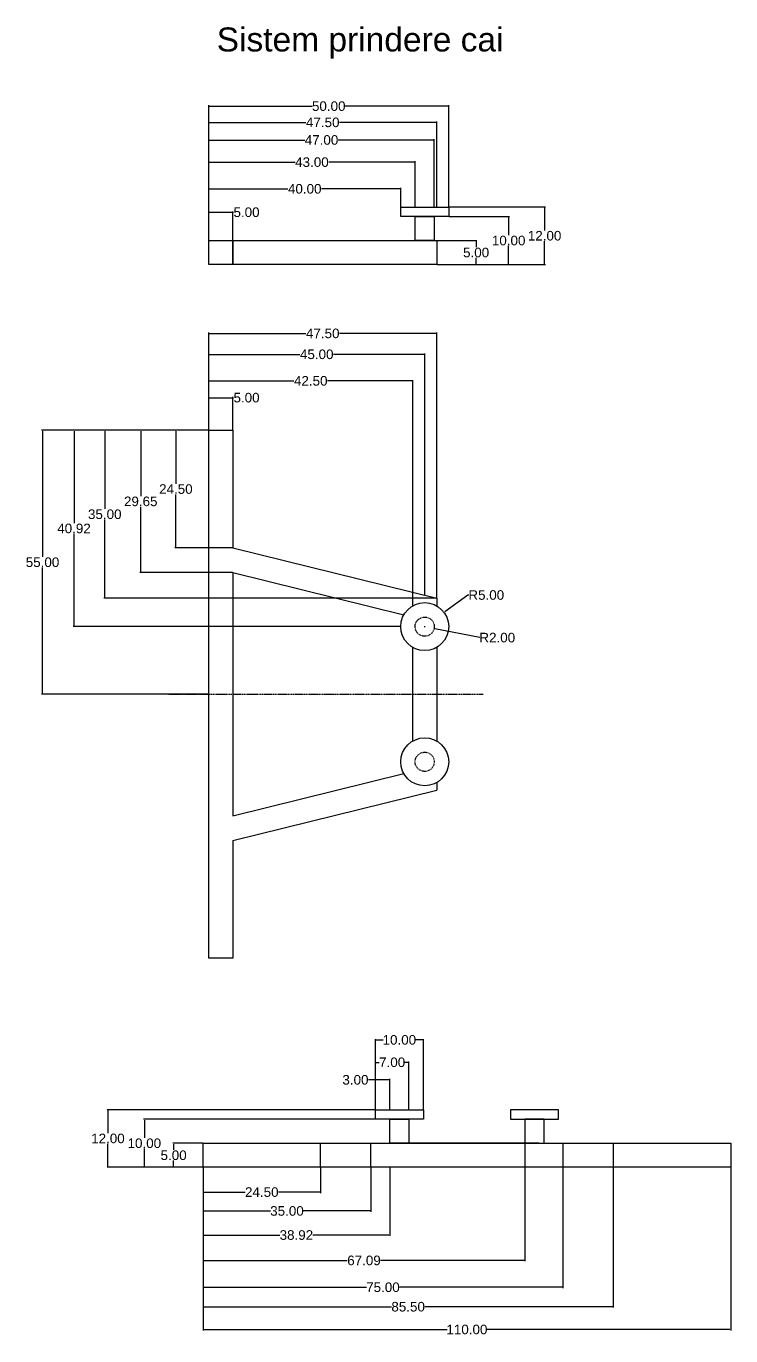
# Model space of a CAD drawing. Header units: millimetres. Extents: x 59 to 488, y 16 to 289.
# Drawn here: x 340.7 to 487.5, y 15.7 to 288.6 of the extents above; entities that cross this region are included whole.
import ezdxf

# ---------------------------------------------------------------- set-up
doc = ezdxf.new("R2010")
doc.units = ezdxf.units.MM
doc.header["$MEASUREMENT"] = 0
doc.linetypes.add('ACAD_ISO02W100', pattern=[15, 12, -3])
for name, color, linetype in [('cotari', 132, 'Continuous'), ('linii ajutatoare', 1, 'ACAD_ISO02W100'), ('roata directie', 161, 'Continuous'), ('sistem prindere cai', 191, 'Continuous'), ('text', 7, 'Continuous')]:
    doc.layers.add(name, color=color, linetype=linetype)
doc.styles.get("Standard").update_dxf_attribs({"font": 'arial.ttf'})
doc.dimstyles.new('Cotari', dxfattribs={"dimtxt": 2, "dimasz": 0.18, "dimexe": 0.18, "dimexo": 0.0625, "dimgap": 0.09, "dimtad": 0, "dimtih": 1, "dimtoh": 1, "dimzin": 0, "dimdsep": 46, "dimtxsty": 'Standard', "dimcen": 0.09, "dimadec": 0, "dimazin": 0, "dimtfac": 1, "dimtofl": 0, "dimtmove": 0, "dimatfit": 3, "dimfxl": 1, "dimtolj": 1, "dimtzin": 0, "dimarcsym": 0})

# ---------------------------------------------------------------- blocks, each defined once
blk = doc.blocks.new('*D44')
at = {"layer": 'cotari', "color": 0, "lineweight": -2, "ltscale": 0.02, "transparency": 16777216}
for p, q in [((378.65, 204.36), (371.67, 204.36)), ((371.85, 204.18), (371.85, 193.22)), ((371.85, 180.04), (371.85, 191)), ((383.65, 179.86), (371.67, 179.86))]:
    blk.add_line(p, q, dxfattribs=at)
at = {"layer": 'cotari', "color": 0, "ltscale": 0.02, "transparency": 16777216}
for points in [[(371.82, 204.18), (371.88, 204.18), (371.85, 204.36)], [(371.82, 180.04), (371.88, 180.04), (371.85, 179.86)]]:
    blk.add_solid(points, dxfattribs=at)
at = {"layer": 'Defpoints', "color": 0, "ltscale": 0.02, "transparency": 16777216}
for p in [(378.71, 204.36), (371.85, 179.86), (383.71, 179.86)]:
    blk.add_point(p, dxfattribs=at)
at = {"layer": 'cotari', "color": 0, "ltscale": 0.02, "transparency": 16777216, "insert": (371.85, 192.11), "char_height": 2, "attachment_point": 5}
blk.add_mtext('\\A1;24.50', dxfattribs=at)
blk = doc.blocks.new('*D45')
at = {"layer": 'cotari', "color": 0, "lineweight": -2, "ltscale": 0.02, "transparency": 16777216}
for p, q in [((378.65, 204.36), (364.35, 204.36)), ((364.53, 204.18), (364.53, 190.65)), ((364.53, 174.89), (364.53, 188.43)), ((383.65, 174.71), (364.35, 174.71))]:
    blk.add_line(p, q, dxfattribs=at)
at = {"layer": 'cotari', "color": 0, "ltscale": 0.02, "transparency": 16777216}
for points in [[(364.5, 204.18), (364.56, 204.18), (364.53, 204.36)], [(364.5, 174.89), (364.56, 174.89), (364.53, 174.71)]]:
    blk.add_solid(points, dxfattribs=at)
at = {"layer": 'Defpoints', "color": 0, "ltscale": 0.02, "transparency": 16777216}
for p in [(378.71, 204.36), (364.53, 174.71), (383.71, 174.71)]:
    blk.add_point(p, dxfattribs=at)
at = {"layer": 'cotari', "color": 0, "ltscale": 0.02, "transparency": 16777216, "insert": (364.53, 189.54), "char_height": 2, "attachment_point": 5}
blk.add_mtext('\\A1;29.65', dxfattribs=at)
blk = doc.blocks.new('*D46')
at = {"layer": 'cotari', "color": 0, "lineweight": -2, "ltscale": 0.02, "transparency": 16777216}
for p, q in [((378.65, 204.36), (356.85, 204.36)), ((357.03, 204.18), (357.03, 187.97)), ((357.03, 169.54), (357.03, 185.75)), ((426.15, 169.36), (356.85, 169.36))]:
    blk.add_line(p, q, dxfattribs=at)
at = {"layer": 'cotari', "color": 0, "ltscale": 0.02, "transparency": 16777216}
for points in [[(357, 204.18), (357.06, 204.18), (357.03, 204.36)], [(357, 169.54), (357.06, 169.54), (357.03, 169.36)]]:
    blk.add_solid(points, dxfattribs=at)
at = {"layer": 'Defpoints', "color": 0, "ltscale": 0.02, "transparency": 16777216}
for p in [(378.71, 204.36), (357.03, 169.36), (426.21, 169.36)]:
    blk.add_point(p, dxfattribs=at)
at = {"layer": 'cotari', "color": 0, "ltscale": 0.02, "transparency": 16777216, "insert": (357.03, 186.86), "char_height": 2, "attachment_point": 5}
blk.add_mtext('\\A1;35.00', dxfattribs=at)
blk = doc.blocks.new('*D47')
at = {"layer": 'cotari', "color": 0, "lineweight": -2, "ltscale": 0.02, "transparency": 16777216}
for p, q in [((378.65, 204.36), (350.44, 204.36)), ((350.62, 204.18), (350.62, 185.02)), ((350.62, 163.63), (350.62, 182.79)), ((418.65, 163.45), (350.44, 163.45))]:
    blk.add_line(p, q, dxfattribs=at)
at = {"layer": 'cotari', "color": 0, "ltscale": 0.02, "transparency": 16777216}
for points in [[(350.59, 204.18), (350.65, 204.18), (350.62, 204.36)], [(350.59, 163.63), (350.65, 163.63), (350.62, 163.45)]]:
    blk.add_solid(points, dxfattribs=at)
at = {"layer": 'Defpoints', "color": 0, "ltscale": 0.02, "transparency": 16777216}
for p in [(378.71, 204.36), (350.62, 163.45), (418.71, 163.45)]:
    blk.add_point(p, dxfattribs=at)
at = {"layer": 'cotari', "color": 0, "ltscale": 0.02, "transparency": 16777216, "insert": (350.62, 183.9), "char_height": 2, "attachment_point": 5}
blk.add_mtext('\\A1;40.92', dxfattribs=at)
blk = doc.blocks.new('*D48')
at = {"layer": 'cotari', "color": 0, "lineweight": -2, "ltscale": 0.02, "transparency": 16777216}
for p, q in [((378.65, 204.36), (343.88, 204.36)), ((344.06, 204.18), (344.06, 177.97)), ((344.06, 149.54), (344.06, 175.75)), ((378.65, 149.36), (343.88, 149.36))]:
    blk.add_line(p, q, dxfattribs=at)
at = {"layer": 'cotari', "color": 0, "ltscale": 0.02, "transparency": 16777216}
for points in [[(344.03, 204.18), (344.09, 204.18), (344.06, 204.36)], [(344.03, 149.54), (344.09, 149.54), (344.06, 149.36)]]:
    blk.add_solid(points, dxfattribs=at)
at = {"layer": 'Defpoints', "color": 0, "ltscale": 0.02, "transparency": 16777216}
for p in [(378.71, 204.36), (344.06, 149.36), (378.71, 149.36)]:
    blk.add_point(p, dxfattribs=at)
at = {"layer": 'cotari', "color": 0, "ltscale": 0.02, "transparency": 16777216, "insert": (344.06, 176.86), "char_height": 2, "attachment_point": 5}
blk.add_mtext('\\A1;55.00', dxfattribs=at)
blk = doc.blocks.new('*D49')
at = {"layer": 'cotari', "color": 0, "lineweight": -2, "ltscale": 0.02, "transparency": 16777216}
for p, q in [((378.71, 204.42), (378.71, 211.34)), ((378.89, 211.16), (383.53, 211.16)), ((383.71, 204.42), (383.71, 211.34)), ((383.71, 211.16), (383.89, 211.16))]:
    blk.add_line(p, q, dxfattribs=at)
at = {"layer": 'cotari', "color": 0, "ltscale": 0.02, "transparency": 16777216}
for points in [[(378.89, 211.19), (378.89, 211.13), (378.71, 211.16)], [(383.53, 211.19), (383.53, 211.13), (383.71, 211.16)]]:
    blk.add_solid(points, dxfattribs=at)
at = {"layer": 'Defpoints', "color": 0, "ltscale": 0.02, "transparency": 16777216}
for p in [(383.71, 211.16), (378.71, 204.36), (383.71, 204.36)]:
    blk.add_point(p, dxfattribs=at)
at = {"layer": 'cotari', "color": 0, "ltscale": 0.02, "transparency": 16777216, "insert": (386.58, 211.16), "char_height": 2, "attachment_point": 5}
blk.add_mtext('\\A1;5.00', dxfattribs=at)
blk = doc.blocks.new('*D50')
at = {"layer": 'cotari', "color": 0, "lineweight": -2, "ltscale": 0.02, "transparency": 16777216}
for p, q in [((378.71, 204.42), (378.71, 214.84)), ((378.89, 214.66), (396.46, 214.66)), ((421.03, 214.66), (403.46, 214.66)), ((421.21, 167.84), (421.21, 214.84))]:
    blk.add_line(p, q, dxfattribs=at)
at = {"layer": 'cotari', "color": 0, "ltscale": 0.02, "transparency": 16777216}
for points in [[(378.89, 214.69), (378.89, 214.63), (378.71, 214.66)], [(421.03, 214.69), (421.03, 214.63), (421.21, 214.66)]]:
    blk.add_solid(points, dxfattribs=at)
at = {"layer": 'Defpoints', "color": 0, "ltscale": 0.02, "transparency": 16777216}
for p in [(421.21, 214.66), (378.71, 204.36), (421.21, 167.78)]:
    blk.add_point(p, dxfattribs=at)
at = {"layer": 'cotari', "color": 0, "ltscale": 0.02, "transparency": 16777216, "insert": (399.96, 214.66), "char_height": 2, "attachment_point": 5}
blk.add_mtext('\\A1;42.50', dxfattribs=at)
blk = doc.blocks.new('*D51')
at = {"layer": 'cotari', "color": 0, "lineweight": -2, "ltscale": 0.02, "transparency": 16777216}
for p, q in [((378.71, 204.42), (378.71, 220.37)), ((378.89, 220.19), (397.71, 220.19)), ((423.53, 220.19), (404.71, 220.19)), ((423.71, 170.04), (423.71, 220.37))]:
    blk.add_line(p, q, dxfattribs=at)
at = {"layer": 'cotari', "color": 0, "ltscale": 0.02, "transparency": 16777216}
for points in [[(378.89, 220.22), (378.89, 220.16), (378.71, 220.19)], [(423.53, 220.22), (423.53, 220.16), (423.71, 220.19)]]:
    blk.add_solid(points, dxfattribs=at)
at = {"layer": 'Defpoints', "color": 0, "ltscale": 0.02, "transparency": 16777216}
for p in [(423.71, 220.19), (378.71, 204.36), (423.71, 169.98)]:
    blk.add_point(p, dxfattribs=at)
at = {"layer": 'cotari', "color": 0, "ltscale": 0.02, "transparency": 16777216, "insert": (401.21, 220.19), "char_height": 2, "attachment_point": 5}
blk.add_mtext('\\A1;45.00', dxfattribs=at)
blk = doc.blocks.new('*D52')
at = {"layer": 'cotari', "color": 0, "lineweight": -2, "ltscale": 0.02, "transparency": 16777216}
for p, q in [((378.71, 204.42), (378.71, 224.73)), ((378.89, 224.55), (398.96, 224.55)), ((426.03, 224.55), (405.96, 224.55)), ((426.21, 169.42), (426.21, 224.73))]:
    blk.add_line(p, q, dxfattribs=at)
at = {"layer": 'cotari', "color": 0, "ltscale": 0.02, "transparency": 16777216}
for points in [[(378.89, 224.58), (378.89, 224.52), (378.71, 224.55)], [(426.03, 224.58), (426.03, 224.52), (426.21, 224.55)]]:
    blk.add_solid(points, dxfattribs=at)
at = {"layer": 'Defpoints', "color": 0, "ltscale": 0.02, "transparency": 16777216}
for p in [(426.21, 224.55), (378.71, 204.36), (426.21, 169.36)]:
    blk.add_point(p, dxfattribs=at)
at = {"layer": 'cotari', "color": 0, "ltscale": 0.02, "transparency": 16777216, "insert": (402.46, 224.55), "char_height": 2, "attachment_point": 5}
blk.add_mtext('\\A1;47.50', dxfattribs=at)
blk = doc.blocks.new('*D53')
at = {"layer": 'cotari', "color": 0, "lineweight": -2, "ltscale": 0.02, "transparency": 16777216}
for p, q in [((432.73, 170.03), (427.9, 166.5)), ((432.91, 170.03), (432.73, 170.03)), ((423.62, 163.45), (423.8, 163.45)), ((423.71, 163.36), (423.71, 163.54))]:
    blk.add_line(p, q, dxfattribs=at)
at = {"layer": 'cotari', "color": 0, "ltscale": 0.02, "transparency": 16777216}
blk.add_solid([(427.88, 166.53), (427.91, 166.48), (427.75, 166.4)], dxfattribs=at)
at = {"layer": 'Defpoints', "color": 0, "ltscale": 0.02, "transparency": 16777216}
for p in [(427.75, 166.4), (423.71, 163.45)]:
    blk.add_point(p, dxfattribs=at)
at = {"layer": 'cotari', "color": 0, "ltscale": 0.02, "transparency": 16777216, "insert": (436.55, 170.03), "char_height": 2, "attachment_point": 5}
blk.add_mtext('\\A1;R5.00', dxfattribs=at)
blk = doc.blocks.new('*D54')
at = {"layer": 'cotari', "color": 0, "lineweight": -2, "ltscale": 0.02, "transparency": 16777216}
for p, q in [((423.62, 163.45), (423.8, 163.45)), ((423.71, 163.36), (423.71, 163.54)), ((435.2, 161.15), (425.85, 163.02))]:
    blk.add_line(p, q, dxfattribs=at)
at = {"layer": 'cotari', "color": 0, "ltscale": 0.02, "transparency": 16777216}
blk.add_solid([(425.86, 163.05), (425.84, 162.99), (425.67, 163.05)], dxfattribs=at)
at = {"layer": 'Defpoints', "color": 0, "ltscale": 0.02, "transparency": 16777216}
for p in [(423.71, 163.45), (425.67, 163.05)]:
    blk.add_point(p, dxfattribs=at)
at = {"layer": 'cotari', "color": 0, "ltscale": 0.02, "transparency": 16777216, "insert": (438.84, 161.15), "char_height": 2, "attachment_point": 5}
blk.add_mtext('\\A1;R2.00', dxfattribs=at)
blk = doc.blocks.new('*D55')
at = {"layer": 'cotari', "color": 0, "lineweight": -2, "ltscale": 0.02, "transparency": 16777216}
for p, q in [((378.71, 243.96), (378.71, 249.98)), ((378.89, 249.8), (383.53, 249.8)), ((383.71, 243.96), (383.71, 249.98)), ((383.71, 249.8), (383.89, 249.8))]:
    blk.add_line(p, q, dxfattribs=at)
at = {"layer": 'cotari', "color": 0, "ltscale": 0.02, "transparency": 16777216}
for points in [[(378.89, 249.83), (378.89, 249.77), (378.71, 249.8)], [(383.53, 249.83), (383.53, 249.77), (383.71, 249.8)]]:
    blk.add_solid(points, dxfattribs=at)
at = {"layer": 'Defpoints', "color": 0, "ltscale": 0.02, "transparency": 16777216}
for p in [(383.71, 249.8), (378.71, 243.9), (383.71, 243.9)]:
    blk.add_point(p, dxfattribs=at)
at = {"layer": 'cotari', "color": 0, "ltscale": 0.02, "transparency": 16777216, "insert": (386.58, 249.8), "char_height": 2, "attachment_point": 5}
blk.add_mtext('\\A1;5.00', dxfattribs=at)
blk = doc.blocks.new('*D56')
at = {"layer": 'cotari', "color": 0, "lineweight": -2, "ltscale": 0.02, "transparency": 16777216}
for p, q in [((378.71, 243.96), (378.71, 254.86)), ((378.89, 254.68), (395.21, 254.68)), ((418.53, 254.68), (402.21, 254.68)), ((418.71, 250.96), (418.71, 254.86))]:
    blk.add_line(p, q, dxfattribs=at)
at = {"layer": 'cotari', "color": 0, "ltscale": 0.02, "transparency": 16777216}
for points in [[(378.89, 254.71), (378.89, 254.65), (378.71, 254.68)], [(418.53, 254.71), (418.53, 254.65), (418.71, 254.68)]]:
    blk.add_solid(points, dxfattribs=at)
at = {"layer": 'Defpoints', "color": 0, "ltscale": 0.02, "transparency": 16777216}
for p in [(418.71, 254.68), (418.71, 250.9), (378.71, 243.9)]:
    blk.add_point(p, dxfattribs=at)
at = {"layer": 'cotari', "color": 0, "ltscale": 0.02, "transparency": 16777216, "insert": (398.71, 254.68), "char_height": 2, "attachment_point": 5}
blk.add_mtext('\\A1;40.00', dxfattribs=at)
blk = doc.blocks.new('*D57')
at = {"layer": 'cotari', "color": 0, "lineweight": -2, "ltscale": 0.02, "transparency": 16777216}
for p, q in [((378.71, 243.96), (378.71, 260.42)), ((378.89, 260.24), (396.71, 260.24)), ((421.53, 260.24), (403.71, 260.24)), ((421.71, 250.96), (421.71, 260.42))]:
    blk.add_line(p, q, dxfattribs=at)
at = {"layer": 'cotari', "color": 0, "ltscale": 0.02, "transparency": 16777216}
for points in [[(378.89, 260.27), (378.89, 260.21), (378.71, 260.24)], [(421.53, 260.27), (421.53, 260.21), (421.71, 260.24)]]:
    blk.add_solid(points, dxfattribs=at)
at = {"layer": 'Defpoints', "color": 0, "ltscale": 0.02, "transparency": 16777216}
for p in [(421.71, 260.24), (421.71, 250.9), (378.71, 243.9)]:
    blk.add_point(p, dxfattribs=at)
at = {"layer": 'cotari', "color": 0, "ltscale": 0.02, "transparency": 16777216, "insert": (400.21, 260.24), "char_height": 2, "attachment_point": 5}
blk.add_mtext('\\A1;43.00', dxfattribs=at)
blk = doc.blocks.new('*D58')
at = {"layer": 'cotari', "color": 0, "lineweight": -2, "ltscale": 0.02, "transparency": 16777216}
for p, q in [((378.71, 243.96), (378.71, 265.04)), ((378.89, 264.86), (398.71, 264.86)), ((425.53, 264.86), (405.71, 264.86)), ((425.71, 250.96), (425.71, 265.04))]:
    blk.add_line(p, q, dxfattribs=at)
at = {"layer": 'cotari', "color": 0, "ltscale": 0.02, "transparency": 16777216}
for points in [[(378.89, 264.89), (378.89, 264.83), (378.71, 264.86)], [(425.53, 264.89), (425.53, 264.83), (425.71, 264.86)]]:
    blk.add_solid(points, dxfattribs=at)
at = {"layer": 'Defpoints', "color": 0, "ltscale": 0.02, "transparency": 16777216}
for p in [(425.71, 264.86), (425.71, 250.9), (378.71, 243.9)]:
    blk.add_point(p, dxfattribs=at)
at = {"layer": 'cotari', "color": 0, "ltscale": 0.02, "transparency": 16777216, "insert": (402.21, 264.86), "char_height": 2, "attachment_point": 5}
blk.add_mtext('\\A1;47.00', dxfattribs=at)
blk = doc.blocks.new('*D59')
at = {"layer": 'cotari', "color": 0, "lineweight": -2, "ltscale": 0.02, "transparency": 16777216}
for p, q in [((378.71, 243.96), (378.71, 268.71)), ((378.89, 268.53), (398.96, 268.53)), ((426.03, 268.53), (405.96, 268.53)), ((426.21, 250.96), (426.21, 268.71))]:
    blk.add_line(p, q, dxfattribs=at)
at = {"layer": 'cotari', "color": 0, "ltscale": 0.02, "transparency": 16777216}
for points in [[(378.89, 268.56), (378.89, 268.5), (378.71, 268.53)], [(426.03, 268.56), (426.03, 268.5), (426.21, 268.53)]]:
    blk.add_solid(points, dxfattribs=at)
at = {"layer": 'Defpoints', "color": 0, "ltscale": 0.02, "transparency": 16777216}
for p in [(426.21, 268.53), (426.21, 250.9), (378.71, 243.9)]:
    blk.add_point(p, dxfattribs=at)
at = {"layer": 'cotari', "color": 0, "ltscale": 0.02, "transparency": 16777216, "insert": (402.46, 268.53), "char_height": 2, "attachment_point": 5}
blk.add_mtext('\\A1;47.50', dxfattribs=at)
blk = doc.blocks.new('*D60')
at = {"layer": 'cotari', "color": 0, "lineweight": -2, "ltscale": 0.02, "transparency": 16777216}
for p, q in [((378.71, 243.96), (378.71, 272.09)), ((378.89, 271.91), (400.25, 271.91)), ((428.53, 271.91), (407.17, 271.91)), ((428.71, 250.96), (428.71, 272.09))]:
    blk.add_line(p, q, dxfattribs=at)
at = {"layer": 'cotari', "color": 0, "ltscale": 0.02, "transparency": 16777216}
for points in [[(378.89, 271.94), (378.89, 271.88), (378.71, 271.91)], [(428.53, 271.94), (428.53, 271.88), (428.71, 271.91)]]:
    blk.add_solid(points, dxfattribs=at)
at = {"layer": 'Defpoints', "color": 0, "ltscale": 0.02, "transparency": 16777216}
for p in [(428.71, 271.91), (428.71, 250.9), (378.71, 243.9)]:
    blk.add_point(p, dxfattribs=at)
at = {"layer": 'cotari', "color": 0, "ltscale": 0.02, "transparency": 16777216, "insert": (403.71, 271.91), "char_height": 2, "attachment_point": 5}
blk.add_mtext('\\A1;50.00', dxfattribs=at)
blk = doc.blocks.new('*D61')
at = {"layer": 'cotari', "color": 0, "lineweight": -2, "ltscale": 0.02, "transparency": 16777216}
for p, q in [((426.28, 243.9), (434.61, 243.9)), ((434.43, 243.72), (434.43, 242.51)), ((434.43, 239.08), (434.43, 240.29)), ((426.28, 238.9), (434.61, 238.9))]:
    blk.add_line(p, q, dxfattribs=at)
at = {"layer": 'cotari', "color": 0, "ltscale": 0.02, "transparency": 16777216}
for points in [[(434.4, 243.72), (434.46, 243.72), (434.43, 243.9)], [(434.4, 239.08), (434.46, 239.08), (434.43, 238.9)]]:
    blk.add_solid(points, dxfattribs=at)
at = {"layer": 'Defpoints', "color": 0, "ltscale": 0.02, "transparency": 16777216}
for p in [(426.21, 243.9), (434.43, 243.9), (426.21, 238.9)]:
    blk.add_point(p, dxfattribs=at)
at = {"layer": 'cotari', "color": 0, "ltscale": 0.02, "transparency": 16777216, "insert": (434.43, 241.4), "char_height": 2, "attachment_point": 5}
blk.add_mtext('\\A1;5.00', dxfattribs=at)
blk = doc.blocks.new('*D62')
at = {"layer": 'cotari', "color": 0, "lineweight": -2, "ltscale": 0.02, "transparency": 16777216}
for p, q in [((428.78, 248.9), (441.39, 248.9)), ((441.21, 248.72), (441.21, 245.01)), ((441.21, 239.08), (441.21, 242.79)), ((426.28, 238.9), (441.39, 238.9))]:
    blk.add_line(p, q, dxfattribs=at)
at = {"layer": 'cotari', "color": 0, "ltscale": 0.02, "transparency": 16777216}
for points in [[(441.18, 248.72), (441.24, 248.72), (441.21, 248.9)], [(441.18, 239.08), (441.24, 239.08), (441.21, 238.9)]]:
    blk.add_solid(points, dxfattribs=at)
at = {"layer": 'Defpoints', "color": 0, "ltscale": 0.02, "transparency": 16777216}
for p in [(428.71, 248.9), (441.21, 248.9), (426.21, 238.9)]:
    blk.add_point(p, dxfattribs=at)
at = {"layer": 'cotari', "color": 0, "ltscale": 0.02, "transparency": 16777216, "insert": (441.21, 243.9), "char_height": 2, "attachment_point": 5}
blk.add_mtext('\\A1;10.00', dxfattribs=at)
blk = doc.blocks.new('*D63')
at = {"layer": 'cotari', "color": 0, "lineweight": -2, "ltscale": 0.02, "transparency": 16777216}
for p, q in [((428.78, 250.9), (448.88, 250.9)), ((448.7, 250.72), (448.7, 246.01)), ((448.7, 239.08), (448.7, 243.79)), ((426.28, 238.9), (448.88, 238.9))]:
    blk.add_line(p, q, dxfattribs=at)
at = {"layer": 'cotari', "color": 0, "ltscale": 0.02, "transparency": 16777216}
for points in [[(448.67, 250.72), (448.73, 250.72), (448.7, 250.9)], [(448.67, 239.08), (448.73, 239.08), (448.7, 238.9)]]:
    blk.add_solid(points, dxfattribs=at)
at = {"layer": 'Defpoints', "color": 0, "ltscale": 0.02, "transparency": 16777216}
for p in [(428.71, 250.9), (448.7, 250.9), (426.21, 238.9)]:
    blk.add_point(p, dxfattribs=at)
at = {"layer": 'cotari', "color": 0, "ltscale": 0.02, "transparency": 16777216, "insert": (448.7, 244.9), "char_height": 2, "attachment_point": 5}
blk.add_mtext('\\A1;12.00', dxfattribs=at)
blk = doc.blocks.new('*D89')
at = {"layer": 'cotari', "color": 0, "lineweight": -2, "ltscale": 0.02, "transparency": 16777216}
for p, q in [((377.45, 55.78), (371.2, 55.78)), ((371.38, 55.6), (371.38, 54.39)), ((371.38, 50.96), (371.38, 52.16)), ((377.45, 50.78), (371.2, 50.78))]:
    blk.add_line(p, q, dxfattribs=at)
at = {"layer": 'cotari', "color": 0, "ltscale": 0.02, "transparency": 16777216}
for points in [[(371.35, 55.6), (371.41, 55.6), (371.38, 55.78)], [(371.35, 50.96), (371.41, 50.96), (371.38, 50.78)]]:
    blk.add_solid(points, dxfattribs=at)
at = {"layer": 'Defpoints', "color": 0, "ltscale": 0.02, "transparency": 16777216}
for p in [(371.38, 55.78), (377.51, 55.78), (377.51, 50.78)]:
    blk.add_point(p, dxfattribs=at)
at = {"layer": 'cotari', "color": 0, "ltscale": 0.02, "transparency": 16777216, "insert": (371.38, 53.28), "char_height": 2, "attachment_point": 5}
blk.add_mtext('\\A1;5.00', dxfattribs=at)
blk = doc.blocks.new('*D90')
at = {"layer": 'cotari', "color": 0, "lineweight": -2, "ltscale": 0.02, "transparency": 16777216}
for p, q in [((413.37, 60.78), (365.1, 60.78)), ((365.28, 60.6), (365.28, 56.89)), ((365.28, 50.96), (365.28, 54.66)), ((377.45, 50.78), (365.1, 50.78))]:
    blk.add_line(p, q, dxfattribs=at)
at = {"layer": 'cotari', "color": 0, "ltscale": 0.02, "transparency": 16777216}
for points in [[(365.25, 60.6), (365.31, 60.6), (365.28, 60.78)], [(365.25, 50.96), (365.31, 50.96), (365.28, 50.78)]]:
    blk.add_solid(points, dxfattribs=at)
at = {"layer": 'Defpoints', "color": 0, "ltscale": 0.02, "transparency": 16777216}
for p in [(365.28, 60.78), (413.43, 60.78), (377.51, 50.78)]:
    blk.add_point(p, dxfattribs=at)
at = {"layer": 'cotari', "color": 0, "ltscale": 0.02, "transparency": 16777216, "insert": (365.28, 55.78), "char_height": 2, "attachment_point": 5}
blk.add_mtext('\\A1;10.00', dxfattribs=at)
blk = doc.blocks.new('*D91')
at = {"layer": 'cotari', "color": 0, "lineweight": -2, "ltscale": 0.02, "transparency": 16777216}
for p, q in [((413.37, 62.78), (357.51, 62.78)), ((357.69, 62.6), (357.69, 57.89)), ((357.69, 50.96), (357.69, 55.66)), ((377.45, 50.78), (357.51, 50.78))]:
    blk.add_line(p, q, dxfattribs=at)
at = {"layer": 'cotari', "color": 0, "ltscale": 0.02, "transparency": 16777216}
for points in [[(357.66, 62.6), (357.72, 62.6), (357.69, 62.78)], [(357.66, 50.96), (357.72, 50.96), (357.69, 50.78)]]:
    blk.add_solid(points, dxfattribs=at)
at = {"layer": 'Defpoints', "color": 0, "ltscale": 0.02, "transparency": 16777216}
for p in [(357.69, 62.78), (413.43, 62.78), (377.51, 50.78)]:
    blk.add_point(p, dxfattribs=at)
at = {"layer": 'cotari', "color": 0, "ltscale": 0.02, "transparency": 16777216, "insert": (357.69, 56.78), "char_height": 2, "attachment_point": 5}
blk.add_mtext('\\A1;12.00', dxfattribs=at)
blk = doc.blocks.new('*D92')
at = {"layer": 'cotari', "color": 0, "lineweight": -2, "ltscale": 0.02, "transparency": 16777216}
for p, q in [((377.51, 50.71), (377.51, 45.42)), ((402.01, 50.71), (402.01, 45.42)), ((377.69, 45.6), (386.29, 45.6)), ((401.83, 45.6), (393.24, 45.6))]:
    blk.add_line(p, q, dxfattribs=at)
at = {"layer": 'cotari', "color": 0, "ltscale": 0.02, "transparency": 16777216}
for points in [[(377.69, 45.63), (377.69, 45.57), (377.51, 45.6)], [(401.83, 45.63), (401.83, 45.57), (402.01, 45.6)]]:
    blk.add_solid(points, dxfattribs=at)
at = {"layer": 'Defpoints', "color": 0, "ltscale": 0.02, "transparency": 16777216}
for p in [(377.51, 50.78), (402.01, 50.78), (402.01, 45.6)]:
    blk.add_point(p, dxfattribs=at)
at = {"layer": 'cotari', "color": 0, "ltscale": 0.02, "transparency": 16777216, "insert": (389.76, 45.6), "char_height": 2, "attachment_point": 5}
blk.add_mtext('\\A1;24.50', dxfattribs=at)
blk = doc.blocks.new('*D93')
at = {"layer": 'cotari', "color": 0, "lineweight": -2, "ltscale": 0.02, "transparency": 16777216}
for p, q in [((377.51, 50.71), (377.51, 41.49)), ((412.51, 50.71), (412.51, 41.49)), ((377.69, 41.67), (391.55, 41.67)), ((412.33, 41.67), (398.47, 41.67))]:
    blk.add_line(p, q, dxfattribs=at)
at = {"layer": 'cotari', "color": 0, "ltscale": 0.02, "transparency": 16777216}
for points in [[(377.69, 41.7), (377.69, 41.64), (377.51, 41.67)], [(412.33, 41.7), (412.33, 41.64), (412.51, 41.67)]]:
    blk.add_solid(points, dxfattribs=at)
at = {"layer": 'Defpoints', "color": 0, "ltscale": 0.02, "transparency": 16777216}
for p in [(377.51, 50.78), (412.51, 50.78), (412.51, 41.67)]:
    blk.add_point(p, dxfattribs=at)
at = {"layer": 'cotari', "color": 0, "ltscale": 0.02, "transparency": 16777216, "insert": (395.01, 41.67), "char_height": 2, "attachment_point": 5}
blk.add_mtext('\\A1;35.00', dxfattribs=at)
blk = doc.blocks.new('*D94')
at = {"layer": 'cotari', "color": 0, "lineweight": -2, "ltscale": 0.02, "transparency": 16777216}
for p, q in [((377.51, 50.71), (377.51, 36.47)), ((416.43, 50.71), (416.43, 36.47)), ((377.69, 36.65), (393.52, 36.65)), ((416.25, 36.65), (400.42, 36.65))]:
    blk.add_line(p, q, dxfattribs=at)
at = {"layer": 'cotari', "color": 0, "ltscale": 0.02, "transparency": 16777216}
for points in [[(377.69, 36.68), (377.69, 36.62), (377.51, 36.65)], [(416.25, 36.68), (416.25, 36.62), (416.43, 36.65)]]:
    blk.add_solid(points, dxfattribs=at)
at = {"layer": 'Defpoints', "color": 0, "ltscale": 0.02, "transparency": 16777216}
for p in [(377.51, 50.78), (416.43, 50.78), (416.43, 36.65)]:
    blk.add_point(p, dxfattribs=at)
at = {"layer": 'cotari', "color": 0, "ltscale": 0.02, "transparency": 16777216, "insert": (396.97, 36.65), "char_height": 2, "attachment_point": 5}
blk.add_mtext('\\A1;38.92', dxfattribs=at)
blk = doc.blocks.new('*D95')
at = {"layer": 'cotari', "color": 0, "lineweight": -2, "ltscale": 0.02, "transparency": 16777216}
for p, q in [((444.6, 55.71), (444.6, 31.18)), ((377.51, 50.71), (377.51, 31.18)), ((377.69, 31.36), (407.58, 31.36)), ((444.42, 31.36), (414.53, 31.36))]:
    blk.add_line(p, q, dxfattribs=at)
at = {"layer": 'cotari', "color": 0, "ltscale": 0.02, "transparency": 16777216}
for points in [[(377.69, 31.39), (377.69, 31.33), (377.51, 31.36)], [(444.42, 31.39), (444.42, 31.33), (444.6, 31.36)]]:
    blk.add_solid(points, dxfattribs=at)
at = {"layer": 'Defpoints', "color": 0, "ltscale": 0.02, "transparency": 16777216}
for p in [(444.6, 55.78), (377.51, 50.78), (444.6, 31.36)]:
    blk.add_point(p, dxfattribs=at)
at = {"layer": 'cotari', "color": 0, "ltscale": 0.02, "transparency": 16777216, "insert": (411.06, 31.36), "char_height": 2, "attachment_point": 5}
blk.add_mtext('\\A1;67.09', dxfattribs=at)
blk = doc.blocks.new('*D96')
at = {"layer": 'cotari', "color": 0, "lineweight": -2, "ltscale": 0.02, "transparency": 16777216}
for p, q in [((377.51, 50.71), (377.51, 25.59)), ((452.51, 50.71), (452.51, 25.59)), ((377.69, 25.77), (411.56, 25.77)), ((452.33, 25.77), (418.47, 25.77))]:
    blk.add_line(p, q, dxfattribs=at)
at = {"layer": 'cotari', "color": 0, "ltscale": 0.02, "transparency": 16777216}
for points in [[(377.69, 25.8), (377.69, 25.74), (377.51, 25.77)], [(452.33, 25.8), (452.33, 25.74), (452.51, 25.77)]]:
    blk.add_solid(points, dxfattribs=at)
at = {"layer": 'Defpoints', "color": 0, "ltscale": 0.02, "transparency": 16777216}
for p in [(377.51, 50.78), (452.51, 50.78), (452.51, 25.77)]:
    blk.add_point(p, dxfattribs=at)
at = {"layer": 'cotari', "color": 0, "ltscale": 0.02, "transparency": 16777216, "insert": (415.01, 25.77), "char_height": 2, "attachment_point": 5}
blk.add_mtext('\\A1;75.00', dxfattribs=at)
blk = doc.blocks.new('*D97')
at = {"layer": 'cotari', "color": 0, "lineweight": -2, "ltscale": 0.02, "transparency": 16777216}
for p, q in [((377.51, 50.71), (377.51, 21.53)), ((463.01, 50.71), (463.01, 21.53)), ((377.69, 21.71), (416.8, 21.71)), ((462.83, 21.71), (423.73, 21.71))]:
    blk.add_line(p, q, dxfattribs=at)
at = {"layer": 'cotari', "color": 0, "ltscale": 0.02, "transparency": 16777216}
for points in [[(377.69, 21.74), (377.69, 21.68), (377.51, 21.71)], [(462.83, 21.74), (462.83, 21.68), (463.01, 21.71)]]:
    blk.add_solid(points, dxfattribs=at)
at = {"layer": 'Defpoints', "color": 0, "ltscale": 0.02, "transparency": 16777216}
for p in [(377.51, 50.78), (463.01, 50.78), (463.01, 21.71)]:
    blk.add_point(p, dxfattribs=at)
at = {"layer": 'cotari', "color": 0, "ltscale": 0.02, "transparency": 16777216, "insert": (420.26, 21.71), "char_height": 2, "attachment_point": 5}
blk.add_mtext('\\A1;85.50', dxfattribs=at)
blk = doc.blocks.new('*D98')
at = {"layer": 'cotari', "color": 0, "lineweight": -2, "ltscale": 0.02, "transparency": 16777216}
for p, q in [((377.51, 50.71), (377.51, 16.79)), ((487.51, 50.71), (487.51, 16.79)), ((377.69, 16.97), (428.37, 16.97)), ((487.33, 16.97), (436.66, 16.97))]:
    blk.add_line(p, q, dxfattribs=at)
at = {"layer": 'cotari', "color": 0, "ltscale": 0.02, "transparency": 16777216}
for points in [[(377.69, 17), (377.69, 16.94), (377.51, 16.97)], [(487.33, 17), (487.33, 16.94), (487.51, 16.97)]]:
    blk.add_solid(points, dxfattribs=at)
at = {"layer": 'Defpoints', "color": 0, "ltscale": 0.02, "transparency": 16777216}
for p in [(377.51, 50.78), (487.51, 50.78), (487.51, 16.97)]:
    blk.add_point(p, dxfattribs=at)
at = {"layer": 'cotari', "color": 0, "ltscale": 0.02, "transparency": 16777216, "insert": (432.51, 16.97), "char_height": 2, "attachment_point": 5}
blk.add_mtext('\\A1;110.00', dxfattribs=at)
blk = doc.blocks.new('*D99')
at = {"layer": 'cotari', "color": 0, "lineweight": -2, "ltscale": 0.02, "transparency": 16777216}
for p, q in [((413.43, 69), (411.97, 69)), ((413.43, 62.84), (413.43, 69.18)), ((416.25, 69), (413.61, 69)), ((416.43, 62.84), (416.43, 69.18))]:
    blk.add_line(p, q, dxfattribs=at)
at = {"layer": 'cotari', "color": 0, "ltscale": 0.02, "transparency": 16777216}
for points in [[(413.61, 69.03), (413.61, 68.97), (413.43, 69)], [(416.25, 69.03), (416.25, 68.97), (416.43, 69)]]:
    blk.add_solid(points, dxfattribs=at)
at = {"layer": 'Defpoints', "color": 0, "ltscale": 0.02, "transparency": 16777216}
for p in [(416.43, 69), (413.43, 62.78), (416.43, 62.78)]:
    blk.add_point(p, dxfattribs=at)
at = {"layer": 'cotari', "color": 0, "ltscale": 0.02, "transparency": 16777216, "insert": (409.28, 69), "char_height": 2, "attachment_point": 5}
blk.add_mtext('\\A1;3.00', dxfattribs=at)
blk = doc.blocks.new('*D100')
at = {"layer": 'cotari', "color": 0, "lineweight": -2, "ltscale": 0.02, "transparency": 16777216}
for p, q in [((413.43, 62.84), (413.43, 72.83)), ((413.61, 72.65), (414.25, 72.65)), ((420.25, 72.65), (419.6, 72.65)), ((420.43, 62.84), (420.43, 72.83))]:
    blk.add_line(p, q, dxfattribs=at)
at = {"layer": 'cotari', "color": 0, "ltscale": 0.02, "transparency": 16777216}
for points in [[(413.61, 72.68), (413.61, 72.62), (413.43, 72.65)], [(420.25, 72.68), (420.25, 72.62), (420.43, 72.65)]]:
    blk.add_solid(points, dxfattribs=at)
at = {"layer": 'Defpoints', "color": 0, "ltscale": 0.02, "transparency": 16777216}
for p in [(420.43, 72.65), (413.43, 62.78), (420.43, 62.78)]:
    blk.add_point(p, dxfattribs=at)
at = {"layer": 'cotari', "color": 0, "ltscale": 0.02, "transparency": 16777216, "insert": (416.93, 72.65), "char_height": 2, "attachment_point": 5}
blk.add_mtext('\\A1;7.00', dxfattribs=at)
blk = doc.blocks.new('*D101')
at = {"layer": 'cotari', "color": 0, "lineweight": -2, "ltscale": 0.02, "transparency": 16777216}
for p, q in [((413.43, 62.84), (413.43, 77.5)), ((413.61, 77.32), (415.06, 77.32)), ((423.25, 77.32), (421.8, 77.32)), ((423.43, 62.84), (423.43, 77.5))]:
    blk.add_line(p, q, dxfattribs=at)
at = {"layer": 'cotari', "color": 0, "ltscale": 0.02, "transparency": 16777216}
for points in [[(413.61, 77.35), (413.61, 77.29), (413.43, 77.32)], [(423.25, 77.35), (423.25, 77.29), (423.43, 77.32)]]:
    blk.add_solid(points, dxfattribs=at)
at = {"layer": 'Defpoints', "color": 0, "ltscale": 0.02, "transparency": 16777216}
for p in [(423.43, 77.32), (413.43, 62.78), (423.43, 62.78)]:
    blk.add_point(p, dxfattribs=at)
at = {"layer": 'cotari', "color": 0, "ltscale": 0.02, "transparency": 16777216, "insert": (418.43, 77.32), "char_height": 2, "attachment_point": 5}
blk.add_mtext('\\A1;10.00', dxfattribs=at)

msp = doc.modelspace()

# ---------------------------------------------------------------- linework, layer by layer
at = {"layer": 'linii ajutatoare', "ltscale": 0.02}
msp.add_line((370.362, 149.362), (435.921, 149.362), dxfattribs=at)
at = {"layer": 'roata directie'}
msp.add_line((447.514, 55.776), (417.514, 55.776), dxfattribs=at)
at = {"layer": 'sistem prindere cai'}
for p, q in [((383.713, 179.862), (426.213, 169.362)), ((383.713, 174.711), (419.359, 165.905)), ((383.713, 124.012), (419.359, 132.819)), ((383.713, 118.862), (426.213, 129.362))]:
    msp.add_line(p, q, dxfattribs=at)
for points in [[(418.713, 250.896), (428.713, 250.896), (428.713, 248.896), (418.713, 248.896)], [(421.713, 248.896), (425.713, 248.896), (425.713, 243.896), (421.713, 243.896)], [(378.713, 243.896), (383.713, 243.896), (383.713, 238.896), (378.713, 238.896)], [(383.713, 243.896), (426.213, 243.896), (426.213, 238.896), (383.713, 238.896)], [(413.429, 62.776), (423.429, 62.776), (423.429, 60.776), (413.429, 60.776)], [(451.599, 62.776), (441.599, 62.776), (441.599, 60.776), (451.599, 60.776)], [(416.429, 60.776), (420.429, 60.776), (420.429, 55.776), (416.429, 55.776)], [(448.599, 60.776), (444.599, 60.776), (444.599, 55.776), (448.599, 55.776)], [(377.514, 55.776), (487.514, 55.776), (487.514, 50.776), (377.514, 50.776)], [(402.014, 55.776), (463.014, 55.776), (463.014, 50.776), (402.014, 50.776)], [(412.514, 55.776), (452.514, 55.776), (452.514, 50.776), (412.514, 50.776)]]:
    msp.add_lwpolyline(points, close=True, dxfattribs=at)
for points in [[(383.713, 118.862), (383.713, 94.362), (378.713, 94.362), (378.713, 204.362), (383.713, 204.362), (383.713, 179.862)], [(383.713, 174.711), (383.713, 124.012)], [(426.213, 169.362), (426.213, 167.777)], [(421.213, 139.607), (421.213, 159.116)], [(426.213, 159.116), (426.213, 139.607)], [(426.213, 130.947), (426.213, 129.362)]]:
    msp.add_lwpolyline(points, dxfattribs=at)
for centre in [(423.713, 163.447), (423.713, 135.277)]:
    msp.add_circle(centre, 5, dxfattribs=at)
at = {"layer": 'sistem prindere cai', "linetype": 'ACAD_ISO02W100', "ltscale": 0.005}
for centre in [(423.713, 163.447), (423.713, 135.277)]:
    msp.add_circle(centre, 2, dxfattribs=at)

# ---------------------------------------------------------------- texts
at = {"layer": 'text', "ltscale": 0.02}
msp.add_text('Sistem prindere cai', height=5, dxfattribs=at).set_placement((380.362, 283.313))

# ---------------------------------------------------------------- dimensions: what is measured, and where the dimension line sits
at = {"layer": 'cotari', "ltscale": 0.02}
for base, p1, p2, picture, middle in [((428.713, 271.905), (378.713, 243.896), (428.713, 250.896), '*D60', (403.713, 271.905)), ((426.213, 268.53), (378.713, 243.896), (426.213, 250.896), '*D59', (402.463, 268.53)), ((425.713, 264.856), (378.713, 243.896), (425.713, 250.896), '*D58', (402.213, 264.856)), ((421.713, 260.241), (378.713, 243.896), (421.713, 250.896), '*D57', (400.213, 260.241)), ((418.713, 254.679), (378.713, 243.896), (418.713, 250.896), '*D56', (398.713, 254.679)), ((383.713, 249.799), (378.713, 243.896), (383.713, 243.896), '*D55', (386.577, 249.799)), ((426.213, 224.554), (378.713, 204.362), (426.213, 169.362), '*D52', (402.463, 224.554)), ((423.713, 220.194), (378.713, 204.362), (423.713, 169.979), '*D51', (401.213, 220.194)), ((421.213, 214.664), (378.713, 204.362), (421.213, 167.777), '*D50', (399.963, 214.664)), ((383.713, 211.156), (378.713, 204.362), (383.713, 204.362), '*D49', (386.577, 211.156)), ((423.429, 77.321), (413.429, 62.776), (423.429, 62.776), '*D101', (418.429, 77.321)), ((420.429, 72.651), (413.429, 62.776), (420.429, 62.776), '*D100', (416.929, 72.651)), ((444.598650006, 31.364875811), (377.513650006, 50.775686801), (444.598650006, 55.775686801), '*D95', (411.056150006, 31.364875811)), ((402.014, 45.6), (377.514, 50.776), (402.014, 50.776), '*D92', (389.764, 45.6)), ((412.514, 41.673), (377.514, 50.776), (412.514, 50.776), '*D93', (395.014, 41.673)), ((416.428650006, 36.646492601), (377.513650006, 50.775686801), (416.428650006, 50.775686801), '*D94', (396.971150006, 36.646492601)), ((452.514, 25.775), (377.514, 50.776), (452.514, 50.776), '*D96', (415.014, 25.775)), ((463.014, 21.712), (377.514, 50.776), (463.014, 50.776), '*D97', (420.264, 21.712)), ((487.514, 16.972), (377.514, 50.776), (487.514, 50.776), '*D98', (432.514, 16.972))]:
    dim = msp.add_linear_dim(base=base, p1=p1, p2=p2, dimstyle='Cotari', dxfattribs=at)
    dim.commit()
    dim.dimension.update_dxf_attribs({"geometry": picture, "text_midpoint": middle})
for base, p1, p2, picture, middle in [((448.696, 250.896), (426.213, 238.896), (428.713, 250.896), '*D63', (448.696, 244.896)), ((441.208, 248.896), (426.213, 238.896), (428.713, 248.896), '*D62', (441.208, 243.896)), ((434.429, 243.896), (426.213, 238.896), (426.213, 243.896), '*D61', (434.429, 241.396)), ((344.063, 149.362), (378.713, 204.362), (378.713, 149.362), '*D48', (344.063, 176.862)), ((350.62069, 163.44655), (378.71265, 204.36159), (418.71265, 163.44655), '*D47', (350.62069, 183.90407)), ((357.026, 169.362), (378.713, 204.362), (426.213, 169.362), '*D46', (357.026, 186.862)), ((364.527, 174.711), (378.713, 204.362), (383.713, 174.711), '*D45', (364.527, 189.536)), ((371.85, 179.862), (378.713, 204.362), (383.713, 179.862), '*D44', (371.85, 192.112)), ((357.693, 62.776), (377.514, 50.776), (413.429, 62.776), '*D91', (357.693, 56.776)), ((365.283, 60.776), (377.514, 50.776), (413.429, 60.776), '*D90', (365.283, 55.776)), ((371.382, 55.776), (377.514, 50.776), (377.514, 55.776), '*D89', (371.382, 53.276))]:
    dim = msp.add_linear_dim(base=base, p1=p1, p2=p2, angle=90, dimstyle='Cotari', dxfattribs=at)
    dim.commit()
    dim.dimension.update_dxf_attribs({"geometry": picture, "text_midpoint": middle})
for mpoint, picture, middle in [((427.75, 166.396), '*D53', (436.548, 170.033)), ((425.674, 163.054), '*D54', (435.197, 161.147))]:
    dim = msp.add_radius_dim(center=(423.713, 163.447), mpoint=mpoint, dimstyle='Cotari', dxfattribs=at)
    dim.commit()
    dim.dimension.update_dxf_attribs({"geometry": picture, "text_midpoint": middle, "dimtype": 164})
dim = msp.add_linear_dim(base=(416.429, 69), p1=(413.429, 62.776), p2=(416.429, 62.776), dimstyle='Cotari', dxfattribs=at)
dim.commit()
dim.dimension.update_dxf_attribs({"geometry": '*D99', "text_midpoint": (409.282, 69), "dimtype": 160})

doc.saveas('drawing.dxf')
